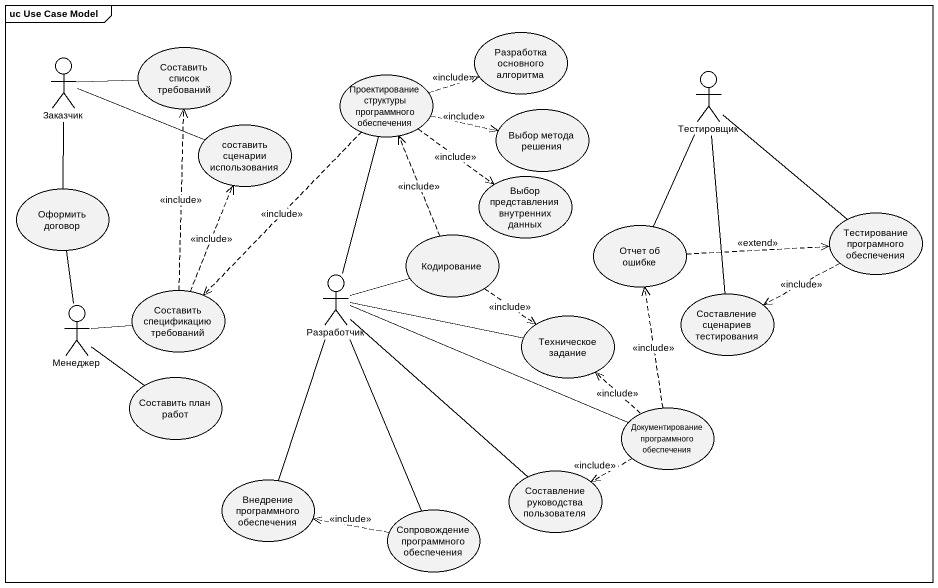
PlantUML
@startuml
mainframe uc Use Case Model
usecase "Разработка основного алгоритма" as Разработка_основного
actor Заказчик
usecase "Составить список требований" as Составить_список_требований
usecase "Проектирование структуры программного обеспечения" as Проектирование_структуры
actor Тестировщик
usecase "Выбор метода решения" as Выбор_метода_решения
usecase "составить сценарии использования" as составить_сценарии
usecase "Оформить договор" as Оформить_договор
usecase "Выбор представления внутренних данных" as Выбор_представления
usecase Кодирование
usecase "Отчет об ошибке" as Отчет_об_ошибке
usecase "Тестирование програмного обеспечения" as Тестирование_програмного
actor Разработчик
actor Менеджер
usecase "Составить спецификацию требований" as Составить_спецификацию
usecase "Техническое задание" as Техническое_задание
usecase "Составление сценариев тестирования" as Составление_сценариев
usecase "Составить план работ" as Составить_план_работ
usecase "Документирование программного обеспечения" as Документирование
usecase "Внедрение программного обеспечения" as Внедрение_программного
usecase "Составление руководства пользователя" as Составление_руководства
usecase "Сопровождение программного обеспечения" as Сопровождение_программного
Заказчик -right- Составить_список_требований
Заказчик -right- составить_сценарии
Заказчик -- Оформить_договор
Проектирование_структуры .right.> Разработка_основного : <<include>>
Проектирование_структуры .right.> Выбор_метода_решения : <<include>>
Проектирование_структуры ..> Выбор_представления : <<include>>
Проектирование_структуры ..> Составить_спецификацию : <<include>>
Тестировщик -- Отчет_об_ошибке
Тестировщик -- Тестирование_програмного
Тестировщик -- Составление_сценариев
Кодирование .up.> Проектирование_структуры : <<include>>
Кодирование ..> Техническое_задание : <<include>>
Отчет_об_ошибке .right.> Тестирование_програмного : <<extend>>
Тестирование_програмного .left.> Составление_сценариев : <<include>>
Разработчик -up- Проектирование_структуры
Разработчик -right- Кодирование
Разработчик -right- Техническое_задание
Разработчик -right- Документирование
Разработчик -- Внедрение_программного
Разработчик -- Составление_руководства
Разработчик -- Сопровождение_программного
Менеджер -up- Оформить_договор
Менеджер -right- Составить_спецификацию
Менеджер -- Составить_план_работ
Составить_спецификацию .up.> Составить_список_требований : <<include>>
Составить_спецификацию .up.> составить_сценарии : <<include>>
Документирование .up.> Отчет_об_ошибке : <<include>>
Документирование .up.> Техническое_задание : <<include>>
Документирование .left.> Составление_руководства : <<include>>
Сопровождение_программного .left.> Внедрение_программного : <<include>>
@enduml
